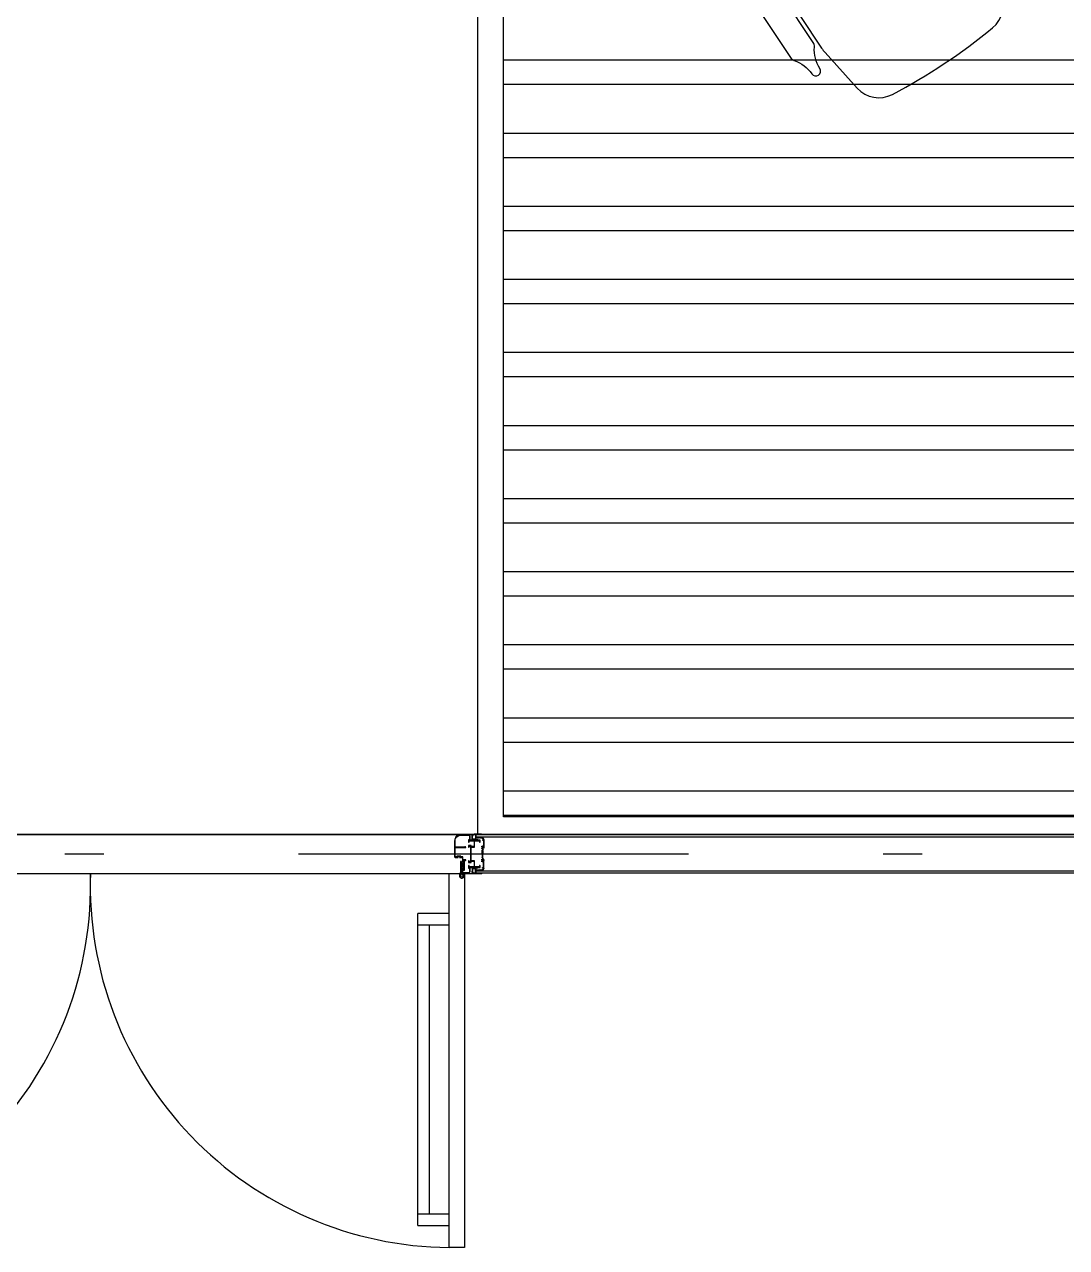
# Model space of a CAD drawing. Header units: millimetres. Extents: x 182 to 575, y -105 to 95.
# Drawn here: x 313.836 to 316.509, y 21.737 to 24.874 of the extents above; entities that cross this region are included whole.
import ezdxf

# ---------------------------------------------------------------- set-up
doc = ezdxf.new("R2010")
doc.units = ezdxf.units.MM
doc.header["$MEASUREMENT"] = 0
doc.linetypes.add('DASHDOT', pattern=[1, 0.5, -0.25, 0, -0.25])
doc.linetypes.add('XR_BL2_AND_MON-REV15$0$DASHDOT', pattern=[1, 0.5, -0.25, 0, -0.25])
for name, color, linetype in [('base', 253, 'Continuous'), ('COB_PROJ_EST', 1, 'Continuous'), ('construir', 10, 'Continuous'), ('EIXOS', 31, 'DASHDOT'), ('FORRO', 253, 'Continuous'), ('Mob', 252, 'Continuous'), ('XR_BL2_AND_MON-REV15$0$EIXOS_PERFIL', 181, 'XR_BL2_AND_MON-REV15$0$DASHDOT'), ('XR_BL2_AND_MON-REV15$0$PERFIL_DIV', 41, 'Continuous')]:
    doc.layers.add(name, color=color, linetype=linetype)

# ---------------------------------------------------------------- blocks, each defined once
blk = doc.blocks.new('XR_BL2_AND_MON-REV15$0$P2000501')
for points in [[(0.2315, -0.362, 0.149389), (0.24, -0.3341), (0.24, -0.1416, 0.03724), (0.2389, -0.1267), (0.2207, -0.0055, 0.342214), (0.1543, 0.058, 0.051556), (-0.1543, 0.058, 0.342214), (-0.2207, -0.0055), (-0.2389, -0.1267, 0.03724), (-0.24, -0.1416), (-0.24, -0.3341, 0.149389), (-0.2315, -0.362)], [(0.24, -0.397, -0.36261), (0.1784, -0.4708, -0.08991), (-0.1784, -0.4708, -0.36261), (-0.24, -0.397)], [(0.24, -0.453, -0.36261), (0.1784, -0.5268, -0.08991), (-0.1784, -0.5268, -0.36261), (-0.24, -0.453)]]:
    blk.add_lwpolyline(points, format="xyb")
for points in [[(-0.2541, -0.1536, -0.164851), (-0.25, -0.1658), (-0.25, -0.3099, -0.164851), (-0.2541, -0.322, 0.162089), (-0.2725, -0.3753, -1), (-0.2975, -0.3753, 0.162089), (-0.3159, -0.322, -0.164851), (-0.32, -0.3099), (-0.32, -0.1658, -0.164851), (-0.3159, -0.1536, 0.162089), (-0.2975, -0.1003, -1), (-0.2725, -0.1003, 0.162089)], [(0.25, -0.1658), (0.25, -0.3099, 0.164851), (0.2541, -0.322, -0.162089), (0.2725, -0.3753, 1), (0.2975, -0.3753, -0.162089), (0.3159, -0.322, 0.164851), (0.32, -0.3099), (0.32, -0.1658, 0.164851), (0.3159, -0.1536, -0.162089), (0.2975, -0.1003, 1), (0.2725, -0.1003, -0.162089), (0.2541, -0.1536, 0.164851)], [(-0.1784, -0.3681, 0.08991), (0.1784, -0.3681, 0.086278), (0.2025, -0.3592, -0.57735), (0.24, -0.3809), (0.24, -0.468, -0.36261), (0.1784, -0.5418, -0.08991), (-0.1784, -0.5418, -0.36261), (-0.24, -0.468), (-0.24, -0.3809, -0.57735), (-0.2025, -0.3592, 0.086278)]]:
    blk.add_lwpolyline(points, format="xyb", close=True)
blk = doc.blocks.new('XR_BL2_AND_MON-REV15$0$DI_LEIT12V3')
at = {"layer": 'XR_BL2_AND_MON-REV15$0$EIXOS_PERFIL'}
blk.add_line((-6.3, 0), (58.6, 0), dxfattribs=at)
at = {"layer": 'XR_BL2_AND_MON-REV15$0$PERFIL_DIV'}
for p, q in [((0, 35), (0, 44.5)), ((0, 35), (1.5, 35)), ((1.5, 38), (1.5, 44.5)), ((8.5, 38), (1.5, 38)), ((1.5, 36.5), (8.5, 36.5)), ((1.5, 35), (1.5, 36.5)), ((24, 51), (5.8, 51)), ((8.5, 49.5), (8.5, 40)), ((8.5, 40), (8.5, 40)), ((8.5, 40), (8.5, 38)), ((8.5, 36.5), (8.5, 35)), ((8.5, 35), (15, 35)), ((24.8, 42.2), (10, 42.2)), ((10, 36.5), (10, 41)), ((10, 41), (16.4, 41)), ((15, 36.5), (10, 36.5)), ((15, 35), (15, 36.5)), ((23, 41), (24.8, 41)), ((25, 49.5), (25, 50)), ((0, -35), (0, -44.5)), ((0, -35), (1.5, -35)), ((1.5, -35), (1.5, -36.5)), ((1.5, -36.5), (8.5, -36.5)), ((1.5, -38), (1.5, -44.5)), ((8.5, -38), (1.5, -38)), ((24, -51), (5.8, -51)), ((8.5, -35), (15, -35)), ((8.5, -36.5), (8.5, -35)), ((8.5, -40), (8.5, -38)), ((8.5, -40), (8.5, -40)), ((8.5, -49.5), (8.5, -40)), ((10, -36.5), (10, -41)), ((15, -36.5), (10, -36.5)), ((10, -41), (16.4, -41)), ((24.8, -42.2), (10, -42.2)), ((15, -35), (15, -36.5)), ((23, -41), (24.8, -41)), ((25, -49.5), (25, -50))]:
    blk.add_line(p, q, dxfattribs=at)
at = {"layer": 'XR_BL2_AND_MON-REV15$0$PERFIL_DIV', "linetype": 'Continuous'}
for p, q in [((5.9, 49.5), (8.5, 49.5)), ((10, 42.2), (10, 49.5)), ((10, 49.5), (25, 49.5)), ((26.8, 36.5), (26.8, 35)), ((26.8, 36.5), (29.4, 36.5)), ((26.8, 35), (29.3, 35)), ((29.4, 36.5), (29.3, 36.8)), ((29.3, 35), (29.3, 20.3)), ((30.5, 37), (30.5, 16.7)), ((25, 1.5), (25, 0)), ((25, 1.5), (26, 1.5)), ((25, 0), (27.5, 0)), ((25, 0), (27.5, 0)), ((25, 0), (27.5, 0)), ((25, -1.5), (25, 0)), ((25, 0), (27.5, 0)), ((25.4, 18.4), (25.4, 19.7)), ((25.4, 14), (25.4, 15.4)), ((26, 1.5), (26, 8.8)), ((26.6, 11.2), (27.6, 12.7)), ((26.9, 19), (26.9, 18.7)), ((26.9, 15.1), (26.9, 14.8)), ((27.5, 8.9), (27.5, 0)), ((27.5, -8.9), (27.5, 0)), ((27.7, 19), (27.7, 18.7)), ((27.7, 15.1), (27.7, 14.8)), ((28.2, 11.4), (29.8, 14.1)), ((29.1, 17.3), (29.4, 17.3)), ((29.1, 16.5), (29.4, 16.5)), ((25, -1.5), (26, -1.5)), ((25.4, -14), (25.4, -15.4)), ((25.4, -18.4), (25.4, -19.7)), ((26, -1.5), (26, -8.8)), ((26.6, -11.2), (27.6, -12.7)), ((26.9, -15.1), (26.9, -14.8)), ((26.9, -19), (26.9, -18.7)), ((27.7, -15.1), (27.7, -14.8)), ((27.7, -19), (27.7, -18.7)), ((28.2, -11.4), (29.8, -14.1)), ((29.1, -16.5), (29.4, -16.5)), ((29.1, -17.3), (29.4, -17.3)), ((29.3, -35), (29.3, -20.3)), ((30.5, -37), (30.5, -16.7)), ((5.9, -49.5), (8.5, -49.5)), ((10, -42.2), (10, -49.5)), ((10, -49.5), (25, -49.5)), ((26.8, -35), (29.3, -35)), ((26.8, -36.5), (26.8, -35)), ((26.8, -36.5), (29.4, -36.5)), ((29.4, -36.5), (29.3, -36.8))]:
    blk.add_line(p, q, dxfattribs=at)
at = {"layer": 'XR_BL2_AND_MON-REV15$0$PERFIL_DIV'}
for centre, radius, start, end in [((6, 44.9), 6.07, 90.5943, 185.4313), ((6, 44.9), 4.57, 90.5943, 185.4313), ((24, 50), 1, 0, 90), ((6, -44.9), 6.07, 174.5687, 269.4057), ((6, -44.9), 4.57, 174.5687, 269.4057), ((24, -50), 1, 270, 0)]:
    blk.add_arc(centre, radius, start, end, dxfattribs=at)
at = {"layer": 'XR_BL2_AND_MON-REV15$0$PERFIL_DIV', "linetype": 'Continuous'}
for centre, radius, start, end in [((19.7, 47.4), 7.23, 242.7929, 297.2071), ((24, 35.6), 6.6, 11.8368, 83.416), ((24.3, 36), 5.05, 9.9202, 84.746), ((25.7, 19.7), 0.3, 118.0213, 180), ((25.7, 18.4), 0.3, 180, 315.2481), ((25.7, 15.4), 0.3, 44.7519, 180), ((25.7, 14), 0.3, 180, 241.9787), ((27.3, 16.9), 3.55, 62.9643, 118.0213), ((27.3, 16.9), 3.55, 241.9787, 269.2788), ((27.3, 16.9), 1.85, 102.4869, 135.2481), ((27.3, 16.9), 1.85, 224.7519, 257.5131), ((30.6, 8.8), 4.68, 148.731, 180), ((27.3, 16.9), 2.15, 79.2778, 100.7222), ((27.3, 16.9), 2.15, 259.2778, 280.7222), ((27.2, 12.9), 0.4, 328.731, 89.2788), ((32.5, 8.9), 5, 148.731, 180), ((27.3, 16.9), 1.85, 12.4869, 77.5131), ((27.3, 16.9), 1.85, 282.4869, 347.5131), ((29, 20.3), 0.3, 242.9643, 0), ((27.3, 16.9), 2.15, 349.2778, 10.7222), ((25.5, 16.7), 5, 328.731, 0), ((25.7, -14), 0.3, 118.0213, 180), ((25.7, -15.4), 0.3, 180, 315.2481), ((25.7, -18.4), 0.3, 44.7519, 180), ((25.7, -19.7), 0.3, 180, 241.9787), ((27.3, -16.9), 3.55, 90.7212, 118.0213), ((27.3, -16.9), 3.55, 241.9787, 297.0357), ((27.3, -16.9), 1.85, 102.4869, 135.2481), ((27.3, -16.9), 1.85, 224.7519, 257.5131), ((30.6, -8.8), 4.68, 180, 211.269), ((27.3, -16.9), 2.15, 79.2778, 100.7222), ((27.3, -16.9), 2.15, 259.2778, 280.7222), ((27.2, -12.9), 0.4, 270.7212, 31.269), ((32.5, -8.9), 5, 180, 211.269), ((27.3, -16.9), 1.85, 12.4869, 77.5131), ((27.3, -16.9), 1.85, 282.4869, 347.5131), ((29, -20.3), 0.3, 0, 117.0357), ((27.3, -16.9), 2.15, 349.2778, 10.7222), ((25.5, -16.7), 5, 0, 31.269), ((19.7, -47.4), 7.23, 62.7929, 117.2071), ((24.3, -36), 5.05, 275.254, 350.0798), ((24, -35.6), 6.6, 276.584, 348.1632)]:
    blk.add_arc(centre, radius, start, end, dxfattribs=at)

msp = doc.modelspace()

# ---------------------------------------------------------------- hatches: boundary and pattern name
at = {"layer": 'FORRO'}
h = msp.add_hatch(dxfattribs=at)
h.set_pattern_fill('ANSI32', color=256, scale=0.5, angle=135)
h.set_pattern_definition([(180, (318.36656, 30.90821), (-1e-17, -0.1875), []), (180, (318.30406, 30.97071), (-1e-17, -0.1875), [])])
h.paths.add_polyline_path([(318.3666, 30.9082), (315.0651, 30.9082), (315.0651, 22.8416), (318.3666, 22.8416)])

# ---------------------------------------------------------------- linework, layer by layer
at = {"layer": 'base', "linetype": 'ByBlock'}
for p, q in [((315.0051, 22.7966), (313.0051, 22.7966)), ((313.0051, 22.6966), (315.0051, 22.6966))]:
    msp.add_line(p, q, dxfattribs=at)
at = {"layer": 'base', "elevation": -2360.3554}
for points in [[(316.6509, 22.7899), (316.6509, 22.7959), (314.9941, 22.7959), (314.9941, 22.7899)], [(316.6509, 22.7029), (316.6509, 22.6969), (314.9941, 22.6969), (314.9941, 22.7029)]]:
    msp.add_lwpolyline(points, close=True, dxfattribs=at)
at = {"layer": 'COB_PROJ_EST'}
for p, q in [((314.8451, 21.7933, 195.166), (314.8451, 22.5933, 195.166)), ((314.9251, 22.5933, 195.166), (314.8451, 22.5933, 195.166)), ((314.9251, 22.5633, 195.166), (314.8451, 22.5633, 195.166)), ((314.8751, 21.8233, 195.166), (314.8751, 22.5633, 195.166)), ((314.8451, 21.8233, 195.166), (314.9251, 21.8233, 195.166)), ((314.8451, 21.7933, 195.166), (314.9251, 21.7933, 195.166))]:
    msp.add_line(p, q, dxfattribs=at)
at = {"layer": 'COB_PROJ_EST', "linetype": 'Continuous', "elevation": 195.166}
for points in [[(314.9594, 22.6984, 0.414214), (314.9614, 22.6964), (314.9742, 22.6964, 0.414214), (314.9792, 22.7014), (314.9791, 22.7114), (314.9753, 22.7114), (314.9753, 22.7102), (314.9776, 22.7102), (314.9777, 22.7014, -0.414214), (314.9742, 22.6979), (314.9614, 22.6979, -0.414214), (314.9609, 22.6984), (314.9609, 22.7044), (314.9646, 22.7044), (314.9645, 22.7297), (314.9656, 22.7297, 0.75), (314.9676, 22.7297), (314.9686, 22.7297), (314.9686, 22.7309), (314.9608, 22.7309), (314.9608, 22.7389), (314.9544, 22.7389), (314.9556, 22.7409), (314.945, 22.7409), (314.9463, 22.7389), (314.9413, 22.7389, -0.414214), (314.9408, 22.7394), (314.9408, 22.7627), (314.9686, 22.7627), (314.9686, 22.7639), (314.9676, 22.7639, 0.75), (314.9656, 22.7639), (314.9413, 22.7639, -2.414214), (314.9408, 22.7644), (314.9408, 22.7799, -0.414214), (314.9558, 22.7949), (314.9743, 22.7949, -0.426212), (314.9776, 22.7914), (314.9776, 22.7831, -0.414214), (314.9771, 22.7826), (314.9753, 22.7826), (314.9753, 22.7814), (314.9791, 22.7814), (314.9791, 22.7914, 0.422579), (314.9743, 22.7964), (314.9558, 22.7964, 0.414214), (314.9393, 22.7799), (314.9393, 22.7394, 0.414214), (314.9413, 22.7374), (314.9488, 22.7374), (314.9473, 22.7397), (314.9533, 22.7397), (314.9518, 22.7374), (314.9593, 22.7374), (314.9593, 22.7257), (314.9608, 22.7257), (314.9608, 22.7297), (314.9633, 22.7297), (314.9634, 22.7056), (314.9609, 22.7056), (314.9608, 22.7097), (314.9593, 22.7097), (314.9594, 22.6984)], [(314.9552, 22.6956, 4.632625), (314.9601, 22.6957, -0.294496), (314.9589, 22.6975), (314.9588, 22.7102), (314.9588, 22.7102), (314.9608, 22.7102), (314.9608, 22.7077, 1), (314.9628, 22.7078), (314.9628, 22.7123), (314.9623, 22.7127), (314.9622, 22.7172), (314.9617, 22.7177), (314.9622, 22.7182), (314.9622, 22.7227), (314.9627, 22.7233), (314.9626, 22.7278, 1), (314.9606, 22.7277), (314.9606, 22.7252), (314.9576, 22.7252), (314.9578, 22.7134), (314.9562, 22.7118), (314.9563, 22.6975, -0.294496), (314.9552, 22.6956)], [(314.9601, 22.6957, -0.294496), (314.9589, 22.6975), (314.9588, 22.7098), (314.9572, 22.7114), (314.957, 22.7269), (314.9544, 22.7269), (314.9547, 22.6968), (314.9532, 22.6968), (314.9533, 22.6942, 3.099483), (314.9601, 22.6957)]]:
    msp.add_lwpolyline(points, format="xyb", dxfattribs=at)
msp.add_lwpolyline([(314.9766, 22.7289), (314.9756, 22.7289, 0.414214), (314.9751, 22.7284), (314.9751, 22.7247), (314.9816, 22.7247), (314.9816, 22.7274), (314.9893, 22.7274), (314.9893, 22.7129), (314.9766, 22.7129), (314.9766, 22.7164), (314.9761, 22.7164, 0.414214), (314.9751, 22.7154), (314.9751, 22.7114), (315.0051, 22.7114), (315.0051, 22.7154, 0.414214), (315.0041, 22.7164), (315.0036, 22.7164), (315.0036, 22.7129), (314.9908, 22.7129), (314.9908, 22.7289), (314.9816, 22.7289), (314.9816, 22.7639), (314.9908, 22.7639), (314.9908, 22.7799), (315.0036, 22.7799), (315.0036, 22.7764), (315.0041, 22.7764, 0.414214), (315.0051, 22.7774), (315.0051, 22.7814), (314.9751, 22.7814), (314.9751, 22.7774, 0.414214), (314.9761, 22.7764), (314.9766, 22.7764), (314.9766, 22.7799), (314.9893, 22.7799), (314.9893, 22.7654), (314.9816, 22.7654), (314.9816, 22.7682), (314.9751, 22.7682), (314.9751, 22.7644, 0.414214), (314.9756, 22.7639), (314.9766, 22.7639), (314.9766, 22.7667), (314.9801, 22.7667), (314.9801, 22.7262), (314.9766, 22.7262)], format="xyb", close=True, dxfattribs=at)
at = {"layer": 'COB_PROJ_EST', "elevation": 195.166}
msp.add_lwpolyline([(314.9251, 22.6966), (314.9651, 22.6966), (314.9651, 21.7366), (314.9251, 21.7366)], close=True, dxfattribs=at)
at = {"layer": 'COB_PROJ_EST', "linetype": 'Continuous'}
msp.add_circle((314.9577, 22.6902, 195.166), 0.00325, dxfattribs=at)
at = {"layer": 'COB_PROJ_EST'}
for centre, start, end in [((313.0765, 22.6657, 390.3319), 270.5283, 1.9094), ((314.9336, 22.6657, 390.3319), 178.0906, 269.4717)]:
    msp.add_arc(centre, 0.9291, start, end, dxfattribs=at)
at = {"layer": 'construir', "elevation": 195.166}
msp.add_lwpolyline([(312.9151, 22.7966), (318.374, 22.7966), (318.4184, 22.7985), (318.7808, 23.1609), (318.8008, 23.1609), (319.1667, 22.795), (319.2076, 22.7965), (321.9158, 22.7965), (321.9158, 22.8416), (324.7116, 22.8416), (325.0408, 23.1709), (325.3701, 22.8416), (328.1658, 22.8416), (328.1658, 22.7965), (330.874, 22.7965)], dxfattribs=at)
at = {"layer": 'EIXOS', "linetype": 'DASHDOT', "ltscale": 2}
msp.add_line((301.9392, 22.7466), (348.455, 22.7466), dxfattribs=at)
at = {"layer": 'FORRO'}
msp.add_line((314.999, 22.7974, 195.166), (314.999, 30.9082, 195.166), dxfattribs=at)
msp.add_lwpolyline([(315.0651, 30.9082), (318.3666, 30.9082), (318.3666, 22.8416), (315.0651, 22.8416)], close=True, dxfattribs=at)

# ---------------------------------------------------------------- block references
at = {"layer": 'COB_PROJ_EST', "extrusion": (0, 0, -1), "xscale": 0.0009999999999763531, "yscale": 0.0009999999999763531, "zscale": -0.001000000000004775, "rotation": 180}
msp.add_blockref('XR_BL2_AND_MON-REV15$0$DI_LEIT12V3', (-314.9841, 22.7464, -195.166), dxfattribs=at)
at = {"layer": 'Mob', "rotation": 213.6012968531631}
msp.add_blockref('XR_BL2_AND_MON-REV15$0$P2000501', (316.1591, 24.8287, 251.1069), dxfattribs=at)

doc.saveas('drawing.dxf')
